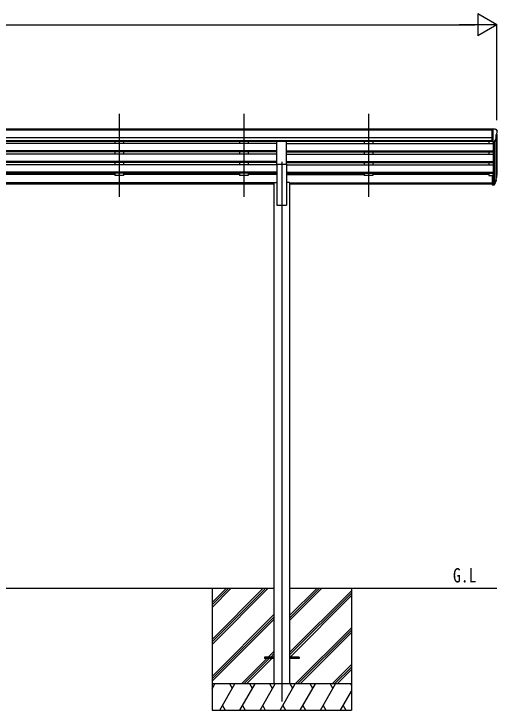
# Model space of a CAD drawing. Units: millimetres, scale not verified. Extents: x -10512 to 10512, y -7425 to 7425.
# Drawn here: x -600 to 2174, y -4212 to -215 of the extents above; entities that cross this region are included whole.
import ezdxf
from ezdxf.enums import TextEntityAlignment as Align

# ---------------------------------------------------------------- set-up
doc = ezdxf.new("R2010")
doc.units = ezdxf.units.MM
doc.header["$LTSCALE"] = 40
for name, color, linetype in [('0-2_USER1', 3, 'Continuous'), ('0-3_YKK_12', 2, 'Continuous'), ('0-4_YKK_13', 4, 'Continuous'), ('0-5_YKK_A1', 4, 'Continuous'), ('0-6_YKK_D', 6, 'Continuous')]:
    doc.layers.add(name, color=color, linetype=linetype)
doc.styles.add('ＭＳ ゴシック', font='')
doc.styles.get('ＭＳ ゴシック').set_extended_font_data('MS Gothic')

msp = doc.modelspace()

# ---------------------------------------------------------------- linework, layer by layer
at = {"layer": '0-3_YKK_12'}
for p, q in [((3.55, -788.1), (3.55, -1265.61)), ((719.55, -788.1), (719.55, -1265.61)), ((1435.55, -788.1), (1435.55, -1265.61)), ((937.55, -1063.93), (937.55, -4162.5))]:
    msp.add_line(p, q, dxfattribs=at)
at = {"layer": '0-4_YKK_13'}
for p, q in [((2145.05, -875.62), (2135.05, -875.71)), ((2135.05, -877.22), (2135.05, -875.71)), ((2145.05, -947.6), (2145.05, -875.62)), ((2163.55, -875.62), (2145.05, -875.62)), ((2151.55, -948.6), (2151.55, -875.62)), ((2163.55, -875.62), (2165.88, -875.76)), ((2166.64, -876.19), (2170.71, -881.99)), ((2165.55, -910.13), (2165.55, -926.41)), ((2171.02, -906.8), (2165.7, -909.87)), ((2173.55, -884.99), (2173.55, -885.62)), ((910.05, -1078.05), (910.05, -946.25)), ((910.05, -946.25), (965.05, -946.25)), ((965.05, -1078.05), (965.05, -946.25)), ((2145.05, -947.6), (2151.55, -947.6)), ((2151.55, -948.6), (2156.76, -948.28)), ((2159.17, -946.79), (2168.18, -931.2)), ((910.05, -1078.05), (965.05, -1078.05)), ((2145.05, -1141.22), (2145.05, -1195.26)), ((2145.05, -1141.22), (2151.55, -1141.22)), ((2151.55, -1141.22), (2151.55, -1196)), ((2169.85, -1154.04), (2166.58, -1161.1)), ((2170.46, -1155.41), (2166.58, -1163.36)), ((2145.05, -1181.36), (2151.55, -1181.36)), ((2145.05, -1186.23), (2151.55, -1186.23)), ((2145.05, -1195.26), (2151.55, -1195.26)), ((2151.55, -1186.25), (2156.68, -1186.25)), ((2151.55, -1188.06), (2156.4, -1188.06)), ((2151.55, -1196), (2156.4, -1196)), ((2157.98, -1185.58), (2165.74, -1170.17)), ((2167.19, -1170.53), (2158.99, -1186.71)), ((2167.8, -1171.09), (2158.99, -1194.64)), ((2168.14, -1166.69), (2167.8, -1171.09)), ((837.55, -3908), (837.55, -3917)), ((892.35, -3908), (837.55, -3908)), ((892.35, -3917), (837.55, -3917)), ((1037.55, -3908), (982.75, -3908)), ((1037.55, -3917), (982.75, -3917)), ((1037.55, -3908), (1037.55, -3917))]:
    msp.add_line(p, q, dxfattribs=at)
for centre, radius, start, end in [((2165.82, -876.76), 1, 35, 86.5), ((2165.85, -910.13), 0.3, 120, 180), ((2170.55, -884.99), 3, 0, 87), ((2166.64, -902.43), 6.18, 315.00103, 354.2965), ((1971.55, -885.62), 202, 355.05096, 0), ((2156.58, -945.29), 3, 273.5, 330), ((2165.85, -926.41), 0.3, 180, 265.2833), ((2165.58, -929.7), 3, 330, 85.2833), ((2140.96, -1144.54), 30.41, 341.80266, 352.8448), ((2142.37, -1146.3), 29.53, 342.01856, 353.49194)]:
    msp.add_arc(centre, radius, start, end, dxfattribs=at)
for centre, major_axis, ratio, start_param, end_param in [((2083.69, -1140.05), (-87.93, 4.42), 0.541684, 3.060334, 3.2172517), ((2082.9, -1146.73), (89.06, 1.43), 0.57596, 6.1985533, 6.3701348), ((2156.4, -1185.35), (3, 0), 0.90356, 4.712389, 5.7595865), ((2156.4, -1193.29), (-3, 0), 0.90356, 1.5707963, 2.6179939), ((2156.68, -1184.9), (1.5, 0), 0.90356, 4.712389, 5.7595865), ((2081.63, -1146.63), (88.05, 0), 0.90356, 5.9828017, 6.0168888), ((2166.84, -1166.69), (-1.3, 0), 0.90356, 2.9359903, 4.9130961), ((2080.92, -1150.5), (89.07, 0), 0.90356, 6.0316505, 6.077583)]:
    msp.add_ellipse(centre, major_axis=major_axis, ratio=ratio, start_param=start_param, end_param=end_param, dxfattribs=at)
at = {"layer": '0-5_YKK_A1'}
for p, q in [((2145.05, -877.22), (-3569.95, -877.22)), ((2145.05, -882.44), (-3569.95, -882.44)), ((2171.55, -906.2), (2171.55, -1140.86)), ((2145.05, -925.97), (-3569.95, -925.97)), ((2145.05, -943.82), (-3569.95, -943.82)), ((910.05, -947.07), (-2334.95, -947.07)), ((-21.45, -947.07), (-21.45, -959.58)), ((28.55, -947.07), (28.55, -959.48)), ((694.55, -947.07), (694.55, -959.58)), ((744.55, -947.07), (744.55, -959.48)), ((2145.05, -947.17), (965.05, -947.17)), ((1410.55, -947.07), (1410.55, -959.58)), ((1460.55, -947.07), (1460.55, -959.48)), ((2126.55, -947.07), (2126.55, -959.58)), ((2151.55, -948.6), (2151.55, -1141.22)), ((2157.55, -948.13), (2157.56, -1186)), ((2166.58, -933.97), (2166.58, -1167.57)), ((910.05, -959.58), (-2334.95, -959.58)), ((965.05, -959.58), (2151.55, -959.58)), ((910.05, -1001.46), (-2334.95, -1001.46)), ((910.05, -1002.95), (-2334.95, -1002.95)), ((910.05, -1007.27), (-2334.95, -1007.27)), ((910.05, -1020.13), (-2334.95, -1020.13)), ((-21.45, -1007.27), (-21.45, -1020.13)), ((28.55, -1007.27), (28.55, -1020.13)), ((694.55, -1007.27), (694.55, -1020.13)), ((744.55, -1007.27), (744.55, -1020.13)), ((965.05, -1001.46), (2151.55, -1001.46)), ((965.05, -1002.95), (2151.55, -1002.95)), ((965.05, -1007.27), (2151.55, -1007.27)), ((965.05, -1020.13), (2151.55, -1020.13)), ((1410.55, -1007.27), (1410.55, -1020.13)), ((1460.55, -1007.27), (1460.55, -1020.13)), ((2126.55, -1007.27), (2126.55, -1020.13)), ((910.05, -1062), (-2334.95, -1062)), ((910.05, -1063.5), (-2334.95, -1063.5)), ((910.05, -1067.82), (-2334.95, -1067.82)), ((-21.45, -1067.82), (-21.45, -1080.58)), ((28.55, -1067.82), (28.55, -1080.68)), ((694.55, -1067.82), (694.55, -1080.58)), ((744.55, -1067.82), (744.55, -1080.68)), ((910.05, -1078.05), (910.05, -1312.5)), ((965.05, -1062), (2151.55, -1062)), ((965.05, -1063.5), (2151.55, -1063.5)), ((965.05, -1067.82), (2151.55, -1067.82)), ((965.05, -1078.05), (965.05, -1312.5)), ((1410.55, -1067.82), (1410.55, -1080.58)), ((1460.55, -1067.82), (1460.55, -1080.68)), ((2126.55, -1067.82), (2126.55, -1080.68)), ((910.05, -1080.68), (-2334.95, -1080.68)), ((965.05, -1080.68), (2151.55, -1080.68)), ((910.05, -1122.55), (-2334.95, -1122.55)), ((910.05, -1124.05), (-2334.95, -1124.05)), ((910.05, -1128.37), (-2334.95, -1128.37)), ((-21.45, -1136.91), (-687.45, -1136.91)), ((-21.45, -1128.37), (-21.45, -1141.86)), ((28.55, -1141.86), (-21.45, -1141.86)), ((28.55, -1128.37), (28.55, -1141.86)), ((694.55, -1136.91), (28.55, -1136.91)), ((694.55, -1128.37), (694.55, -1141.86)), ((744.55, -1141.86), (694.55, -1141.86)), ((744.55, -1128.37), (744.55, -1141.86)), ((910.05, -1136.91), (744.55, -1136.91)), ((965.05, -1122.55), (2151.55, -1122.55)), ((965.05, -1124.05), (2151.55, -1124.05)), ((965.05, -1128.37), (2151.55, -1128.37)), ((965.05, -1136.91), (1410.55, -1136.91)), ((1410.55, -1128.37), (1410.55, -1141.86)), ((1460.55, -1141.86), (1410.55, -1141.86)), ((1460.55, -1128.37), (1460.55, -1141.86)), ((2126.55, -1136.91), (1460.55, -1136.91)), ((2126.55, -1128.37), (2126.55, -1141.86)), ((2126.55, -1141.86), (2145.05, -1141.86)), ((892.35, -1183.93), (-2317.25, -1183.93)), ((892.35, -1185.32), (-2317.25, -1185.32)), ((892.35, -1193.01), (-2317.25, -1193.01)), ((892.35, -1183.5), (892.35, -4062.5)), ((892.35, -1183.5), (910.05, -1183.5)), ((982.75, -1183.5), (965.05, -1183.5)), ((982.75, -1183.5), (982.75, -4062.5)), ((982.75, -1183.93), (2145.05, -1183.93)), ((982.75, -1185.32), (2145.05, -1185.32)), ((2145.05, -1193.01), (982.75, -1193.01)), ((910.05, -1312.5), (965.05, -1312.5)), ((-2317.25, -3512.5), (892.35, -3512.5)), ((537.55, -3512.5), (537.55, -4212.5)), ((537.55, -3806.68), (831.73, -3512.5)), ((537.55, -3820.82), (845.87, -3512.5)), ((537.55, -3834.96), (860.01, -3512.5)), ((537.55, -3622.83), (647.88, -3512.5)), ((537.55, -3608.69), (633.74, -3512.5)), ((537.55, -3594.55), (619.6, -3512.5)), ((982.75, -3512.5), (2171.55, -3512.5)), ((982.75, -3698.13), (1168.38, -3512.5)), ((982.75, -3683.99), (1154.24, -3512.5)), ((982.75, -3669.85), (1140.1, -3512.5)), ((1337.55, -3512.5), (1337.55, -4212.5)), ((982.75, -3881.98), (1337.55, -3527.18)), ((982.75, -3896.12), (1337.55, -3541.32)), ((985.01, -3908), (1337.55, -3555.46)), ((537.55, -4018.81), (892.35, -3664.01)), ((537.55, -4032.95), (892.35, -3678.15)), ((537.55, -4047.09), (892.35, -3692.29)), ((1014.36, -4062.5), (1337.55, -3739.31)), ((1028.5, -4062.5), (1337.55, -3753.45)), ((1042.64, -4062.5), (1337.55, -3767.59)), ((860.49, -3908), (892.35, -3876.14)), ((705.99, -4062.5), (851.49, -3917)), ((720.13, -4062.5), (865.63, -3917)), ((734.28, -4062.5), (879.78, -3917)), ((874.63, -3908), (892.35, -3890.28)), ((888.78, -3908), (892.35, -3904.43)), ((1226.49, -4062.5), (1337.55, -3951.44)), ((1240.63, -4062.5), (1337.55, -3965.58)), ((1254.78, -4062.5), (1337.55, -3979.73)), ((1337.55, -4062.5), (537.55, -4062.5)), ((537.55, -4090), (553.43, -4062.5)), ((582.3, -4212.5), (668.9, -4062.5)), ((653.9, -4088.48), (638.9, -4062.5)), ((697.77, -4212.5), (784.37, -4062.5)), ((769.37, -4088.48), (754.37, -4062.5)), ((813.24, -4212.5), (899.84, -4062.5)), ((884.84, -4088.48), (869.84, -4062.5)), ((928.71, -4212.5), (1015.31, -4062.5)), ((1000.31, -4088.48), (985.31, -4062.5)), ((1044.18, -4212.5), (1130.78, -4062.5)), ((1115.78, -4088.48), (1100.78, -4062.5)), ((1159.65, -4212.5), (1246.25, -4062.5)), ((1216.25, -4062.5), (1231.25, -4088.48)), ((1331.72, -4062.5), (1337.55, -4072.6)), ((1275.12, -4212.5), (1337.55, -4104.36)), ((597.29, -4186.52), (612.29, -4212.5)), ((712.76, -4186.52), (727.76, -4212.5)), ((828.24, -4186.52), (843.24, -4212.5)), ((943.71, -4186.52), (958.7, -4212.5)), ((1059.18, -4186.52), (1074.17, -4212.5)), ((1174.65, -4186.52), (1189.64, -4212.5)), ((1290.11, -4186.52), (1305.11, -4212.5)), ((537.55, -4212.5), (1337.55, -4212.5))]:
    msp.add_line(p, q, dxfattribs=at)
at = {"layer": '0-6_YKK_D'}
for p, q in [((2171.55, -277.22), (2063.3, -214.72)), ((2063.3, -214.72), (2063.3, -339.72)), ((-3471.45, -277.22), (2046.55, -277.22)), ((2171.55, -277.22), (1955.04, -277.22)), ((2171.55, -277.22), (2063.3, -339.72)), ((2171.55, -825.62), (2171.55, -276.22))]:
    msp.add_line(p, q, dxfattribs=at)

# ---------------------------------------------------------------- texts
at = {"layer": '0-2_USER1', "style": 'ＭＳ ゴシック', "width": 0.8}
msp.add_text('G.L', height=82.48, dxfattribs=at).set_placement((1920.5, -3504.5), align=Align.BOTTOM_LEFT)

doc.saveas('drawing.dxf')
